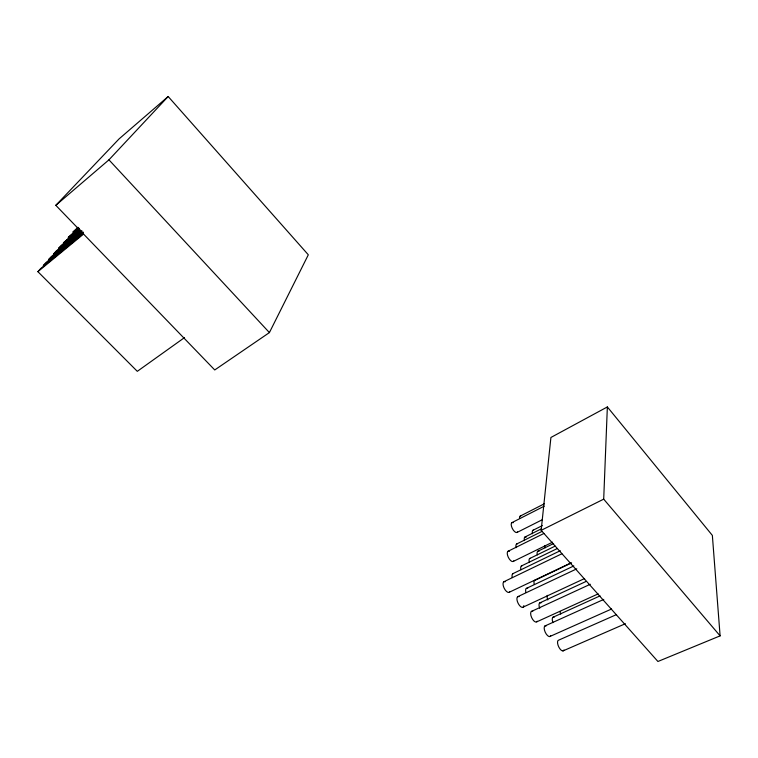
<?xml version="1.0" encoding="UTF-8"?>
<svg xmlns="http://www.w3.org/2000/svg" width="758" height="758" viewBox="0 0 758 758"><rect width="100%" height="100%" fill="white"/><g stroke="black" fill="none" stroke-linecap="round" stroke-linejoin="round"><path stroke-width="1.14" d="M720.1 635.867L603.7 499.152L607.357 406.942L550.914 437.47L541.155 530.335L657.925 661.488L720.1 635.867L712.359 535.404L607.357 406.942M269.403 332.591L308.316 254.792L168.172 96.512L119.082 138.894L55.808 205.323L214.741 369.961L269.403 332.591L108.944 159.843L168.172 96.512M184.469 337.632L137.302 371.335L37.9 271.677L40.6 268.626L83.399 233.36M55.808 205.323L108.944 159.843M77.941 227.277L72.901 232.156L78.339 227.646M78.737 228.016L68.192 237.472L79.126 228.404M79.296 228.992L63.407 242.882L79.637 229.437M79.969 229.892L60.981 245.62L58.537 248.378L80.301 230.366M80.623 230.858L56.064 251.163L53.581 253.968L81.855 230.603M81.684 231.522L51.07 256.801L48.54 259.653L81.949 232.081M83.039 231.995L45.916 262.619L43.272 265.613L83.228 232.668M37.9 271.677L83.57 234.061M520.215 516.103L544.263 503.824M511.915 522.632L544.263 506.155M517.108 532.41L542.235 519.751M532.912 530.316L542.33 525.607M524.906 537.062L541.6 528.724M541.155 530.335L603.7 499.152M516.596 544.045L542.008 531.396M507.983 551.303L543.931 533.452M513.327 561.403L552.591 542.16M537.725 551.312L553.634 543.524M529.709 558.513L555.112 546.12M521.39 565.98L557.329 548.517M512.759 573.73L560.285 550.715M503.795 581.784L561.858 553.776M509.3 592.244L570.765 562.986M534.627 580.476L571.617 562.872M526.298 588.454L573.825 565.932M517.657 596.726L576.772 568.832M523.143 607.13L584.598 578.525M539.668 602.97L585.792 581.575M531.33 611.479L590.302 584.257M536.797 621.825L598.138 593.893M552.857 617.315L600.042 595.883M544.831 626.023L603.775 599.407M549.664 636.597L611.583 609.006M616.548 614.567L558.741 640.112A5.837 2.492 65.5 0 0 558.93 647.266A5.837 2.492 65.5 0 0 563.971 649.994M562.976 650.914L625.397 623.711M545.125 547.826A5.391 2.217 63.2 0 1 544.879 545.618M532.523 533.755A5.41 2.255 62.9 0 1 533.499 530.174M519.562 518.33A5.429 2.283 62.6 0 1 520.812 515.971M537.346 554.856A5.486 2.302 63.4 0 1 539.033 551.312M524.479 540.587A5.514 2.331 63.1 0 1 526.241 537.09M517.543 531.917A5.533 2.369 62.7 0 1 512.143 528.099A5.533 2.369 62.7 0 1 513.289 522.688M529.292 562.152A5.59 2.388 63.6 0 1 530.306 558.333M516.132 547.664A5.609 2.416 63.2 0 1 517.221 543.884M547.788 599.948A5.657 2.397 64.4 0 1 547.285 595.343M534.229 584.247A5.676 2.435 64.1 0 1 535.233 580.268M520.935 569.722A5.694 2.473 63.7 0 1 522.016 565.79M513.782 560.873A5.723 2.511 63.4 0 1 508.201 557.064A5.723 2.511 63.4 0 1 509.404 551.303M552.98 622.631A5.742 2.445 64.9 0 1 554.174 617.183M539.724 608.267A5.761 2.482 64.6 0 1 541.023 602.875M525.862 592.32A5.789 2.52 64.3 0 1 527.691 588.379M512.266 577.577A5.808 2.568 63.9 0 1 513.403 573.531M550.687 635.697A5.856 2.539 65.2 0 1 545.22 632.2A5.856 2.539 65.2 0 1 546.186 625.871M537.232 621.219A5.875 2.577 64.8 0 1 531.661 617.618A5.875 2.577 64.8 0 1 532.732 611.355M523.835 605.623A5.903 2.625 64.5 0 1 520.528 606.514A5.903 2.625 64.5 0 1 516.994 599.815A5.903 2.625 64.5 0 1 519.088 596.641M509.774 591.657A5.922 2.662 64.1 0 1 504.004 587.876A5.922 2.662 64.1 0 1 505.264 581.727M560.749 614.103A5.638 2.359 64.7 0 1 560.048 611.469"/></g></svg>
